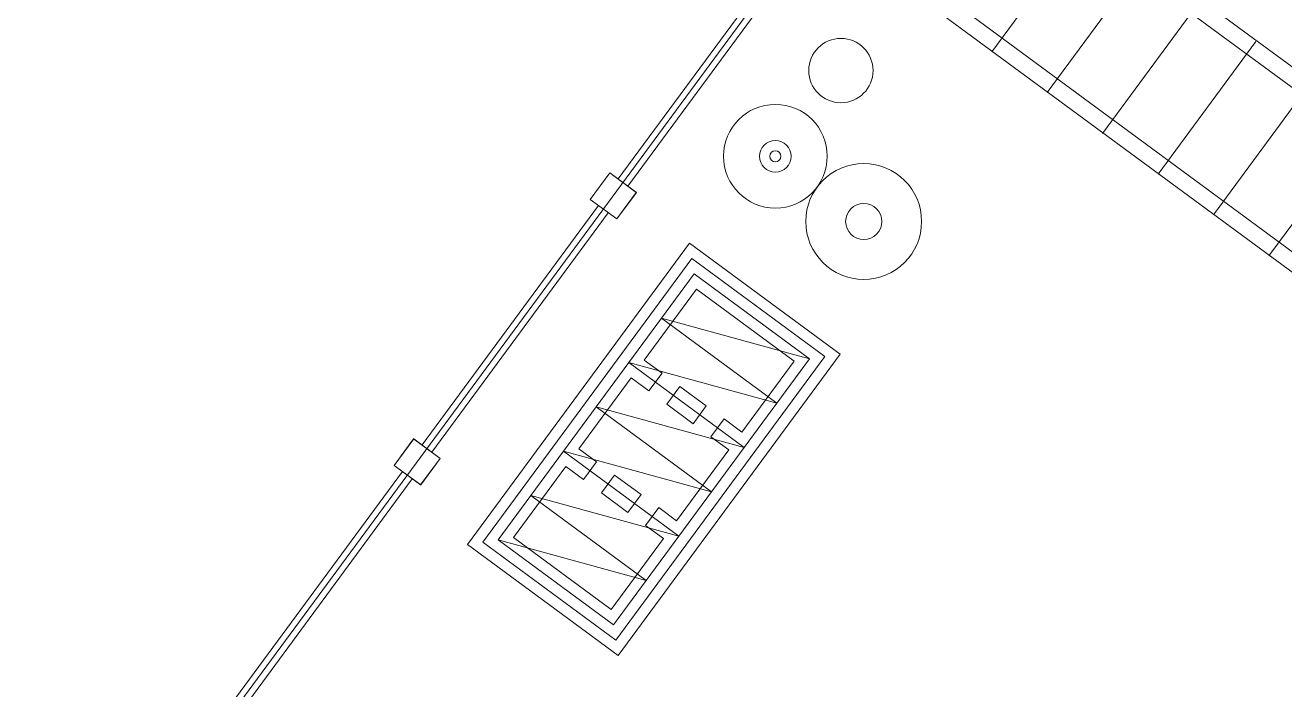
# Model space of a CAD drawing. Header units: metres. Extents: x 432095 to 435012, y 2470938 to 2473256.
# Drawn here: x 433724.84 to 433736.27, y 2471290.66 to 2471296.7 of the extents above; entities that cross this region are included whole.
import ezdxf

# ---------------------------------------------------------------- set-up
doc = ezdxf.new("R2010")
doc.units = ezdxf.units.M
doc.header["$MEASUREMENT"] = 0
doc.layers.add('cong trinh tram 110kv', color=7, linetype='Continuous', lineweight=5)

# ---------------------------------------------------------------- blocks, each defined once
blk = doc.blocks.new('HÀNG RÀO')
at = {"layer": 'cong trinh tram 110kv', "linetype": 'Continuous'}
for p, q in [((5102, 259781), (7802, 259781)), ((5102, 259671), (7802, 259671))]:
    blk.add_line(p, q, dxfattribs=at)
for points in [[(4802, 259876), (5102, 259876), (5102, 259576), (4802, 259576)], [(7802, 259876), (8102, 259876), (8102, 259576), (7802, 259576)]]:
    blk.add_lwpolyline(points, close=True, dxfattribs=at)

msp = doc.modelspace()

# ---------------------------------------------------------------- hatches: boundary and pattern name
at = {"layer": 'cong trinh tram 110kv'}
h = msp.add_hatch(dxfattribs=at)
h.set_pattern_fill('ANSI31', color=256, scale=5000, angle=548.6154, style=0)
h.set_pattern_definition([(53.6154, (433718.1331, 2471245.9448), (-0.503158, 0.370752), [])])
h.paths.add_polyline_path([(433732.943, 2471298.809), (433732.055, 2471297.602), (433738.395, 2471292.937), (433776.296, 2471265.02), (433777.186, 2471266.229)])

# ---------------------------------------------------------------- linework, layer by layer
for p, q in [((433777.182, 2471266.223), (433732.949, 2471298.816)), ((433732.86, 2471298.695), (433777.093, 2471266.102)), ((433776.381, 2471265.136), (433732.148, 2471297.729)), ((433732.058, 2471297.609), (433776.292, 2471265.015)), ((433730.891, 2471294.578), (433728.993, 2471292.002)), ((433730.891, 2471294.578), (433732.098, 2471293.689)), ((433730.459, 2471293.655), (433730.933, 2471294.299)), ((433730.933, 2471294.299), (433731.819, 2471293.646)), ((433732.098, 2471293.689), (433730.2, 2471291.112)), ((433730.459, 2471293.655), (433730.62, 2471293.536)), ((433731.344, 2471293.002), (433731.819, 2471293.646)), ((433730.34, 2471293.494), (433729.865, 2471292.85)), ((433730.34, 2471293.494), (433730.501, 2471293.375)), ((433730.62, 2471293.536), (433730.501, 2471293.375)), ((433730.781, 2471293.417), (433730.662, 2471293.256)), ((433730.781, 2471293.417), (433731.022, 2471293.239)), ((433730.662, 2471293.256), (433730.903, 2471293.078)), ((433731.022, 2471293.239), (433730.903, 2471293.078)), ((433731.183, 2471293.121), (433731.064, 2471292.96)), ((433731.183, 2471293.121), (433731.344, 2471293.002)), ((433731.064, 2471292.96), (433731.225, 2471292.841)), ((433729.865, 2471292.85), (433730.026, 2471292.731)), ((433731.225, 2471292.841), (433730.751, 2471292.197)), ((433729.747, 2471292.689), (433729.272, 2471292.045)), ((433729.747, 2471292.689), (433729.908, 2471292.57)), ((433730.026, 2471292.731), (433729.908, 2471292.57)), ((433730.187, 2471292.612), (433730.069, 2471292.451)), ((433730.187, 2471292.612), (433730.429, 2471292.434)), ((433730.069, 2471292.451), (433730.31, 2471292.273)), ((433730.429, 2471292.434), (433730.31, 2471292.273)), ((433730.59, 2471292.316), (433730.471, 2471292.155)), ((433730.59, 2471292.316), (433730.751, 2471292.197)), ((433730.471, 2471292.155), (433730.632, 2471292.036)), ((433728.993, 2471292.002), (433730.2, 2471291.112)), ((433729.272, 2471292.045), (433730.158, 2471291.392)), ((433730.632, 2471292.036), (433730.158, 2471291.392))]:
    msp.add_line(p, q, dxfattribs=at)
for points in [[(433806.253, 2471309.891), (433763.986, 2471341.032), (433724.837, 2471287.901)], [(433731.959, 2471293.667), (433730.615, 2471294.036)], [(433731.662, 2471293.265), (433730.319, 2471293.634)], [(433731.365, 2471292.862), (433730.022, 2471293.231)], [(433731.069, 2471292.46), (433729.726, 2471292.828)], [(433730.772, 2471292.057), (433729.429, 2471292.426)], [(433730.476, 2471291.655), (433729.132, 2471292.023)]]:
    msp.add_lwpolyline(points, dxfattribs=at)
for points in [[(433730.87, 2471294.718), (433728.853, 2471291.981), (433730.221, 2471290.973), (433732.238, 2471293.71)], [(433730.912, 2471294.439), (433729.132, 2471292.023), (433730.179, 2471291.252), (433731.959, 2471293.667)], [(433730.912, 2471294.439), (433730.615, 2471294.036), (433731.662, 2471293.265), (433731.959, 2471293.667)], [(433730.615, 2471294.036), (433730.319, 2471293.634), (433731.365, 2471292.862), (433731.662, 2471293.265)], [(433730.319, 2471293.634), (433730.022, 2471293.231), (433731.069, 2471292.46), (433731.365, 2471292.862)], [(433730.022, 2471293.231), (433729.726, 2471292.828), (433730.772, 2471292.057), (433731.069, 2471292.46)], [(433729.726, 2471292.828), (433729.429, 2471292.426), (433730.476, 2471291.655), (433730.772, 2471292.057)], [(433729.429, 2471292.426), (433729.132, 2471292.023), (433730.179, 2471291.252), (433730.476, 2471291.655)]]:
    msp.add_lwpolyline(points, close=True, dxfattribs=at)
for centre, radius in [((433732.244, 2471296.284), 0.292), ((433731.649, 2471295.506), 0.471), ((433731.649, 2471295.506), 0.143), ((433731.649, 2471295.506), 0.0507), ((433732.451, 2471294.914), 0.526), ((433732.451, 2471294.914), 0.164)]:
    msp.add_circle(centre, radius, dxfattribs=at)

# ---------------------------------------------------------------- block references
at = {"layer": 'cong trinh tram 110kv', "xscale": -0.001000000045165598, "yscale": 0.00100000003283925, "zscale": 0.001, "rotation": 233.6153637256497}
for p in [(433518.146, 2471445.23), (433516.366, 2471442.815), (433514.586, 2471440.4)]:
    msp.add_blockref('HÀNG RÀO', p, dxfattribs=at)

doc.saveas('drawing.dxf')
